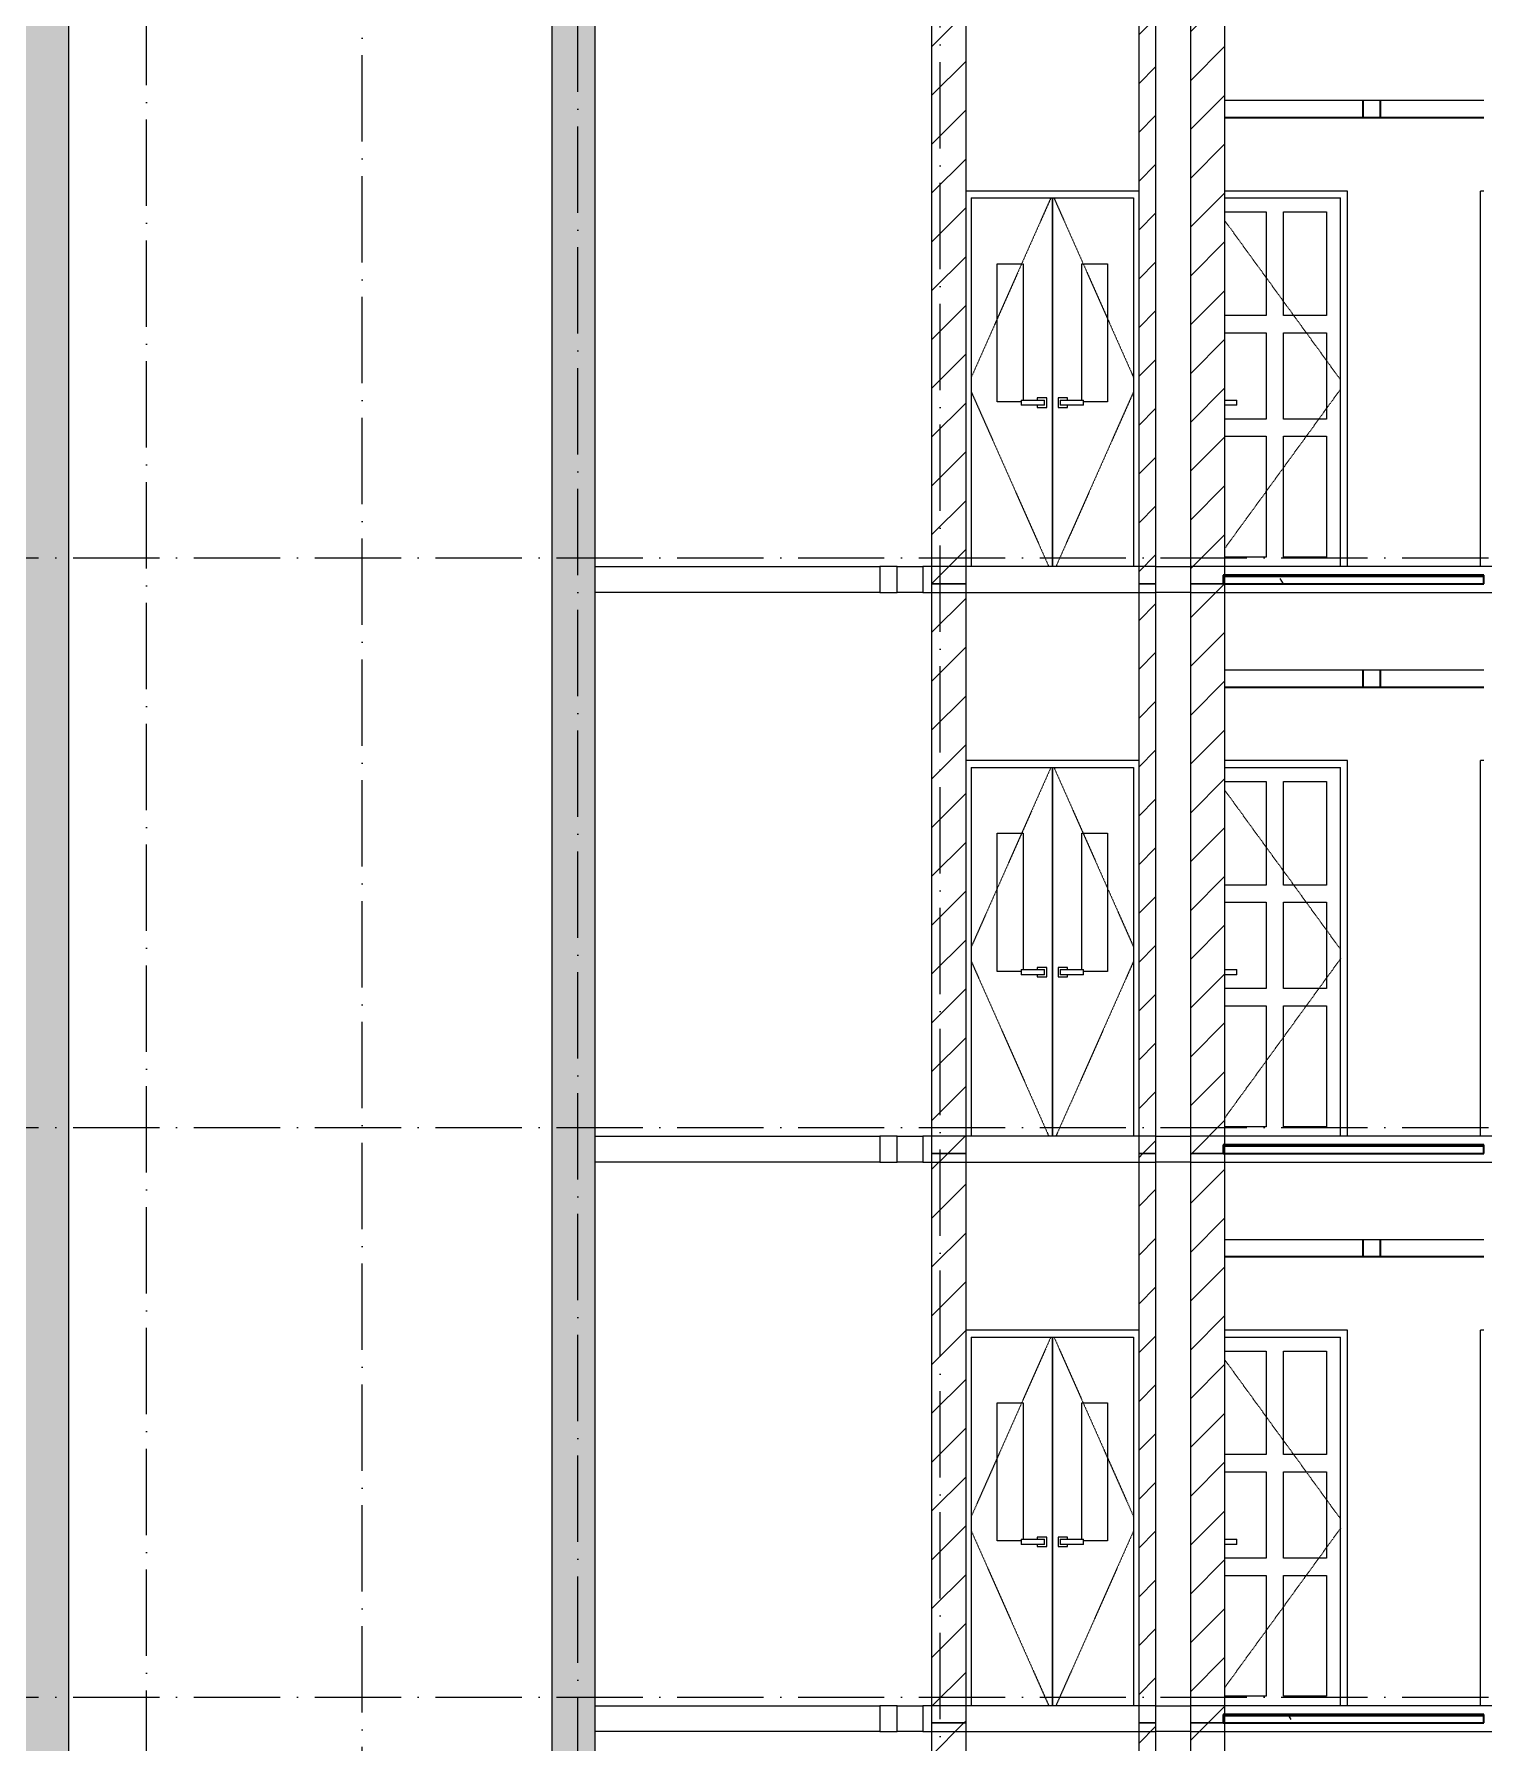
# Model space of a CAD drawing. Header units: millimetres. Extents: x -12680 to 112808, y -16580 to 93550.
# Drawn here: x 22801 to 31201, y 61235 to 71135 of the extents above; entities that cross this region are included whole.
import ezdxf

# ---------------------------------------------------------------- set-up
doc = ezdxf.new("R2010")
doc.units = ezdxf.units.MM
doc.linetypes.add('Dash 1_16__2_', pattern=[3.175, 1.5875, -1.5875])
doc.linetypes.add('Grid Line', pattern=[14, 10, -2, 0, -2])
for name, color, linetype, lineweight in [('A-DOOR', 31, 'Continuous', 9), ('A-FLOR-MCUT', 3, 'Continuous', 9), ('CUA', 31, 'Continuous', 9), ('HATCH-TUONG', 152, 'Continuous', 9), ('NET CAT', 3, 'Continuous', 5), ('NET CATConcrete', 3, 'Continuous', 5), ('NET-CAT', 3, 'Continuous', 9), ('NET-THAY', 2, 'Continuous', 15), ('TRUC', 225, 'Continuous', 5)]:
    doc.layers.add(name, color=color, linetype=linetype, lineweight=lineweight)
pattern_1 = [(45, (41462.07, 40400), (-141.4214, 141.4214), [])]
pattern_2 = [(0, (41462.07, 40400), (1625.6, 406.4), [67.056, -1152.144, 67.056, -1152.144, -6502.4]), (0, (41462.07, 40400), (1625.6, 406.4), [-2438.4, 67.056, -2371.344, 67.056, -1152.144, -2844.8]), (0, (41462.07, 40400), (1625.6, 406.4), [-6096, 67.056, -745.744, 67.056, -1964.944]), (120, (42071.68, 40603.2), (-1164.7527, 1204.611), [67.056, -1152.144, 67.056, -7654.544]), (120, (42071.68, 40603.2), (-1164.7527, 1204.611), [-1286.256, -1152.144, 67.056, -2371.344, -4064]), (120, (42071.68, 40603.2), (-1164.7527, 1204.611), [-4876.8, 67.056, -1152.144, 67.056, -2777.744]), (120, (42071.68, 40603.2), (-1164.7527, 1204.611), [-6163.056, -745.744, 67.056, -1964.944]), (240, (42274.88, 41416), (-460.847, -1611.011), [67.056, -1152.144, 67.056, -7654.544]), (240, (42274.88, 41416), (-460.847, -1611.011), [-1286.256, -1152.144, 67.056, -2371.344, -4064]), (240, (42274.88, 41416), (-460.847, -1611.011), [-4876.8, 67.056, -1152.144, 67.056, -2777.744]), (240, (42274.88, 41416), (-460.847, -1611.011), [-6163.056, -745.744, 67.056, -1964.944])]
pattern_3 = [(45, (41557.3, 40400), (-476.246, 476.246), []), (45, (41652.6, 40400), (-476.246, 476.246), []), (45, (41462.1, 40400), (-476.246, 476.246), []), (45, (41938.3, 40400), (-476.246, 476.246), []), (45, (42033.6, 40400), (-476.246, 476.246), []), (0, (41843.1, 40495.25), (0, 952.5), [95.25, -857.25]), (0, (41938.3, 40590.5), (0, 952.5), [95.25, -857.25]), (45, (41843.1, 40495.25), (0, 952.491), [134.684, -1212.342]), (45, (41938.3, 40495.25), (0, 952.491), [134.684, -1212.342]), (0, (41843.1, 40495.25), (0, 952.5), [95.25, -857.25]), (90, (41366.8, 40495.25), (-952.5, 6e-14), [95.25, -857.25]), (90, (41462.1, 40495.25), (-952.5, 6e-14), [190.5, -762]), (45, (41366.8, 40590.5), (0, 952.491), [134.684, -1212.342]), (90, (42224.1, 40781), (-952.5, 6e-14), [95.25, -857.25]), (0, (42128.8, 40781), (0, 952.5), [95.25, -857.25]), (45, (42128.8, 40781), (0, 952.491), [134.684, -1212.342]), (0, (42319.3, 40495.25), (0, 952.5), [95.25, -857.25]), (0, (42319.3, 40971.5), (0, 952.5), [95.25, -857.25]), (90, (42509.8, 41066.75), (-952.5, 6e-14), [95.25, -857.25]), (45, (42319.3, 40971.5), (0, 952.491), [269.367, -1077.659]), (45, (42414.6, 40971.5), (0, 952.491), [134.684, -1212.342]), (45, (42605.1, 41162), (0, 952.491), [134.684, -1212.342]), (0, (42605.1, 41257.25), (0, 952.5), [95.25, -857.25]), (90, (42605.1, 41162), (-952.5, 6e-14), [95.25, -857.25]), (0, (41938.3, 41162), (0, 952.5), [95.25, -857.25]), (0, (42128.8, 41257.25), (0, 952.5), [95.25, -857.25]), (90, (42033.6, 41162), (-952.5, 6e-14), [95.25, -857.25]), (90, (42128.8, 41162), (-952.5, 6e-14), [95.25, -857.25]), (45, (41938.3, 41162), (0, 952.491), [134.684, -1212.342]), (45, (42128.8, 41162), (0, 952.491), [134.684, -1212.342]), (135, (41581.06, 40614.8), (-952.491, 6e-14), [134.684, -1212.342]), (135, (41700.2, 40733.4), (-952.491, 6e-14), [134.684, -1212.342]), (135, (41771.64, 40804.8), (-952.491, 6e-14), [134.684, -1212.342]), (135, (41795.45, 40828.6), (-952.491, 6e-14), [134.684, -1212.342]), (135, (41843.1, 40876.25), (-952.491, 6e-14), [134.684, -1212.342]), (135, (41866.9, 40900.06), (-952.491, 6e-14), [134.684, -1212.342]), (135, (41938.3, 40971.5), (-952.491, 6e-14), [134.684, -1212.342]), (135, (41985.95, 41019.1), (-952.491, 6e-14), [134.684, -1212.342]), (45, (41581.06, 40614.8), (0, 952.491), [95.25, -1251.776]), (45, (41700.2, 40733.4), (0, 952.491), [67.361, -1279.665]), (45, (41866.9, 40900.06), (0, 952.491), [67.361, -1279.665]), (45, (41771.64, 40995.3), (0, 952.491), [67.361, -1279.665]), (45, (41938.3, 40971.5), (0, 952.491), [67.361, -1279.665]), (45, (41843.1, 41066.75), (0, 952.491), [67.361, -1279.665]), (0, (41486.3, 40709.5), (0, 952.5), [190.043, -762.457]), (0, (41700.2, 40923.9), (0, 952.5), [95.25, -857.25])]

# ---------------------------------------------------------------- blocks, each defined once
blk = doc.blocks.new('ALC1807-ASCENT PLAZA-TANG DIEN HINH-TANG 5_rvt-12-MẶT CẮT B-B')
at = {"layer": 'HATCH-TUONG'}
h = blk.add_hatch(dxfattribs=at)
h.set_pattern_fill('FP_50', color=50, style=0, pattern_type=2)
h.set_pattern_definition(pattern_1)
h.paths.add_polyline_path([(28000.5, 58050), (28200.5, 58050), (28200.5, 61350), (28000.5, 61350), (28000.5, 58418.3)], flags=0)
h = blk.add_hatch(dxfattribs=at)
h.set_pattern_fill('FP_50', color=50, style=0, pattern_type=2)
h.set_pattern_definition(pattern_1)
h.paths.add_polyline_path([(29300.5, 58050), (29300.5, 61350), (29200.5, 61350), (29200.5, 58050), (29215.6, 58050)], flags=0)
h = blk.add_hatch(dxfattribs=at)
h.set_pattern_fill('FP_50', color=50, style=0, pattern_type=2)
h.set_pattern_definition(pattern_1)
h.paths.add_polyline_path([(29500.5, 58050), (29700.5, 58050), (29700.5, 61350), (29500.5, 61350), (29500.5, 58418.3)], flags=0)
at = {"layer": 'NET-CAT', "color": 50}
for p, q in [((28000.5, 61350), (28000.5, 58050)), ((28200.5, 61350), (28000.5, 61350)), ((28200.5, 58050), (28200.5, 61350)), ((29300.5, 61350), (29200.5, 61350)), ((29200.5, 61350), (29200.5, 58050)), ((29300.5, 58050), (29300.5, 61350)), ((29500.5, 61350), (29500.5, 58050)), ((29700.5, 61350), (29500.5, 61350)), ((29700.5, 58050), (29700.5, 61350))]:
    blk.add_line(p, q, dxfattribs=at)
blk = doc.blocks.new('CUA 2 CANH MO KHUNG NHOM - 1 - 1000-183146-MẶT CẮT B-B')
at = {"layer": 'A-DOOR', "color": 50}
for p, q in [((28700, 23986), (28700, 21850)), ((28701, 23986), (28701, 21850)), ((28380.8, 22805), (28380.8, 23605)), ((28380.8, 23605), (28530.8, 23605)), ((28530.8, 23605), (28530.8, 22815)), ((28870.3, 22815), (28870.3, 23605)), ((28870.3, 23605), (29020.3, 23605)), ((29020.3, 23605), (29020.3, 22805)), ((28520, 22805), (28380.8, 22805)), ((29020.3, 22805), (28881, 22805))]:
    blk.add_line(p, q, dxfattribs=at)
at = {"layer": 'CUA', "color": 50}
for p, q in [((29200.5, 24026), (28200.5, 24026)), ((28230.5, 23986), (28230.5, 21850)), ((28230.5, 23986), (29170.5, 23986)), ((29170.5, 23986), (29170.5, 21850)), ((28520, 22815), (28655, 22815)), ((28520, 22815), (28520, 22785)), ((28655, 22785), (28520, 22785)), ((28612.5, 22827.5), (28612.5, 22815)), ((28667.5, 22827.5), (28612.5, 22827.5)), ((28612.5, 22785), (28612.5, 22772.5)), ((28612.5, 22772.5), (28667.5, 22772.5)), ((28655, 22785), (28655, 22815)), ((28667.5, 22772.5), (28667.5, 22827.5)), ((28788.5, 22827.5), (28733.5, 22827.5)), ((28733.5, 22827.5), (28733.5, 22772.5)), ((28733.5, 22772.5), (28788.5, 22772.5)), ((28746, 22815), (28881, 22815)), ((28746, 22815), (28746, 22785)), ((28881, 22785), (28746, 22785)), ((28788.5, 22815), (28788.5, 22827.5)), ((28788.5, 22772.5), (28788.5, 22785)), ((28881, 22785), (28881, 22815))]:
    blk.add_line(p, q, dxfattribs=at)
at = {"layer": 'CUA', "color": 50, "linetype": 'Dash 1_16__2_'}
for p, q in [((28691.6, 23986), (28230.5, 22947.8)), ((28709.5, 23986), (29170.5, 22947.8)), ((28230.5, 22862.2), (28680, 21850)), ((29170.5, 22862.2), (28721, 21850))]:
    blk.add_line(p, q, dxfattribs=at)
blk = doc.blocks.new('CUA VAO CAN HO - Type 1-60224-MẶT CẮT B-B')
at = {"layer": 'A-DOOR', "color": 50}
for p, q in [((29700.5, 23905), (29939.5, 23905)), ((29939.5, 23905), (29939.5, 23305)), ((30039.5, 23305), (30039.5, 23905)), ((30039.5, 23905), (30289.5, 23905)), ((30289.5, 23905), (30289.5, 23305)), ((29939.5, 23305), (29700.5, 23305)), ((30289.5, 23305), (30039.5, 23305)), ((29700.5, 23205), (29939.5, 23205)), ((29939.5, 23205), (29939.5, 22705)), ((30039.5, 22705), (30039.5, 23205)), ((30039.5, 23205), (30289.5, 23205)), ((30289.5, 23205), (30289.5, 22705)), ((29939.5, 22705), (29700.5, 22705)), ((30289.5, 22705), (30039.5, 22705)), ((29700.5, 22605), (29939.5, 22605)), ((29939.5, 22605), (29939.5, 21905)), ((30039.5, 21905), (30039.5, 22605)), ((30039.5, 22605), (30289.5, 22605)), ((30289.5, 22605), (30289.5, 21905)), ((29939.5, 21905), (29700.5, 21905)), ((30289.5, 21905), (30039.5, 21905))]:
    blk.add_line(p, q, dxfattribs=at)
at = {"layer": 'CUA', "color": 50}
for p, q in [((30410.5, 24026), (29700.5, 24026)), ((29700.5, 23986), (30370.5, 23986)), ((30370.5, 21850), (30370.5, 23986)), ((30410.5, 21850), (30410.5, 24026)), ((29700.5, 22815), (29769.5, 22815)), ((29769.5, 22785), (29700.5, 22785)), ((29769.5, 22785), (29769.5, 22815))]:
    blk.add_line(p, q, dxfattribs=at)
at = {"layer": 'CUA', "color": 50, "linetype": 'Dash 1_16__2_'}
for p, q in [((29700.5, 23852.4), (30370.5, 22931.1)), ((30370.5, 22878.9), (29700.5, 21957.6))]:
    blk.add_line(p, q, dxfattribs=at)
blk = doc.blocks.new('CUA VAO CAN HO - Type 1-V292-MẶT CẮT B-B')
at = {"layer": 'CUA', "color": 50}
for p in [(31200.5, 24026), (31180.5, 21850)]:
    blk.add_line(p, (31180.5, 24026), dxfattribs=at)
blk = doc.blocks.new('ALC1807-ASCENT PLAZA-TANG DIEN HINH-TANG 5_rvt-13-MẶT CẮT B-B')
at = {"layer": 'HATCH-TUONG'}
h = blk.add_hatch(dxfattribs=at)
h.set_pattern_fill('FP_50', color=50, style=0, pattern_type=2)
h.set_pattern_definition(pattern_1)
h.paths.add_polyline_path([(28000.5, 61350), (28200.5, 61350), (28200.5, 64650), (28000.5, 64650), (28000.5, 61817.3)], flags=0)
h = blk.add_hatch(dxfattribs=at)
h.set_pattern_fill('FP_50', color=50, style=0, pattern_type=2)
h.set_pattern_definition(pattern_1)
h.paths.add_polyline_path([(29300.5, 61350), (29300.5, 64650), (29200.5, 64650), (29200.5, 61350), (29215.6, 61350)], flags=0)
h = blk.add_hatch(dxfattribs=at)
h.set_pattern_fill('FP_50', color=50, style=0, pattern_type=2)
h.set_pattern_definition(pattern_1)
h.paths.add_polyline_path([(29500.5, 61350), (29700.5, 61350), (29700.5, 64650), (29500.5, 64650), (29500.5, 61817.3)], flags=0)
at = {"layer": 'NET CAT', "lineweight": 9}
h = blk.add_hatch(dxfattribs=at)
h.set_pattern_fill('FP_51', color=50, style=0, pattern_type=2)
h.set_pattern_definition(pattern_2)
h.paths.add_polyline_path([(29690.5, 61390), (31200.5, 61390), (31200.5, 61400), (29690.5, 61400)], flags=0)
h = blk.add_hatch(dxfattribs=at)
h.set_pattern_fill('FP_51', color=50, style=0, pattern_type=2)
h.set_pattern_definition(pattern_2)
h.paths.add_polyline_path([(29690.5, 61350), (31200.5, 61350), (31200.5, 61390), (29690.5, 61390)], flags=0)
at = {"layer": 'A-FLOR-MCUT', "color": 50}
blk.add_line((31200.5, 61390), (29690.5, 61390), dxfattribs=at)
at = {"layer": 'NET-CAT', "color": 50}
for p, q in [((28000.5, 64650), (28000.5, 61350)), ((28200.5, 64650), (28000.5, 64650)), ((28200.5, 61350), (28200.5, 64650)), ((29300.5, 64650), (29200.5, 64650)), ((29200.5, 64650), (29200.5, 61350)), ((29300.5, 61350), (29300.5, 64650)), ((29500.5, 64650), (29500.5, 61350)), ((29700.5, 64650), (29500.5, 64650)), ((29700.5, 61350), (29700.5, 64650)), ((28000.5, 61350), (28200.5, 61350)), ((29200.5, 61350), (29300.5, 61350)), ((29500.5, 61350), (29700.5, 61350))]:
    blk.add_line(p, q, dxfattribs=at)
at = {"layer": 'NET-CAT', "color": 130, "lineweight": 35}
for p, q in [((31200.5, 61400), (29690.5, 61400)), ((29690.5, 61400), (29690.5, 61350)), ((31200.5, 61350), (31200.5, 61400)), ((29690.5, 61350), (31200.5, 61350))]:
    blk.add_line(p, q, dxfattribs=at)
at = {"layer": 'NET-THAY', "color": 130, "lineweight": 35}
for p, q in [((30500.5, 64050), (30500.5, 64150)), ((30600.5, 64150), (30600.5, 64050)), ((31200.5, 64050), (29700.5, 64050))]:
    blk.add_line(p, q, dxfattribs=at)
at = {"color": 130, "lineweight": 35}
for name in ['CUA 2 CANH MO KHUNG NHOM - 1 - 1000-183146-MẶT CẮT B-B', 'CUA VAO CAN HO - Type 1-60224-MẶT CẮT B-B', 'CUA VAO CAN HO - Type 1-V292-MẶT CẮT B-B']:
    blk.add_blockref(name, (0, 39600), dxfattribs=at)
blk = doc.blocks.new('ALC1807-ASCENT PLAZA-TANG DIEN HINH-TANG 5_rvt-14-MẶT CẮT B-B')
at = {"layer": 'HATCH-TUONG'}
h = blk.add_hatch(dxfattribs=at)
h.set_pattern_fill('FP_50', color=50, style=0, pattern_type=2)
h.set_pattern_definition(pattern_1)
h.paths.add_polyline_path([(28000.5, 64650), (28200.5, 64650), (28200.5, 67950), (28000.5, 67950), (28000.5, 65216.3)], flags=0)
h = blk.add_hatch(dxfattribs=at)
h.set_pattern_fill('FP_50', color=50, style=0, pattern_type=2)
h.set_pattern_definition(pattern_1)
h.paths.add_polyline_path([(29300.5, 64650), (29300.5, 67950), (29200.5, 67950), (29200.5, 64650), (29215.6, 64650)], flags=0)
h = blk.add_hatch(dxfattribs=at)
h.set_pattern_fill('FP_50', color=50, style=0, pattern_type=2)
h.set_pattern_definition(pattern_1)
h.paths.add_polyline_path([(29500.5, 64650), (29700.5, 64650), (29700.5, 67950), (29500.5, 67950), (29500.5, 65216.3)], flags=0)
at = {"layer": 'A-FLOR-MCUT', "color": 50}
blk.add_line((31200.5, 64690), (29690.5, 64690), dxfattribs=at)
at = {"layer": 'NET-CAT', "color": 50}
for p, q in [((28000.5, 67950), (28000.5, 64650)), ((28200.5, 67950), (28000.5, 67950)), ((28200.5, 64650), (28200.5, 67950)), ((29300.5, 67950), (29200.5, 67950)), ((29200.5, 67950), (29200.5, 64650)), ((29300.5, 64650), (29300.5, 67950)), ((29500.5, 67950), (29500.5, 64650)), ((29700.5, 67950), (29500.5, 67950)), ((29700.5, 64650), (29700.5, 67950)), ((28000.5, 64650), (28200.5, 64650)), ((29200.5, 64650), (29300.5, 64650)), ((29500.5, 64650), (29700.5, 64650))]:
    blk.add_line(p, q, dxfattribs=at)
at = {"layer": 'NET-CAT', "color": 130, "lineweight": 35}
for p, q in [((31200.5, 64700), (29690.5, 64700)), ((29690.5, 64700), (29690.5, 64650)), ((29690.5, 64650), (31200.5, 64650)), ((31200.5, 64650), (31200.5, 64700))]:
    blk.add_line(p, q, dxfattribs=at)
at = {"layer": 'NET-THAY', "color": 130, "lineweight": 35}
for p, q in [((30500.5, 67350), (30500.5, 67450)), ((30600.5, 67450), (30600.5, 67350)), ((31200.5, 67350), (29700.5, 67350))]:
    blk.add_line(p, q, dxfattribs=at)
at = {"color": 130, "lineweight": 35}
for name in ['CUA 2 CANH MO KHUNG NHOM - 1 - 1000-183146-MẶT CẮT B-B', 'CUA VAO CAN HO - Type 1-60224-MẶT CẮT B-B', 'CUA VAO CAN HO - Type 1-V292-MẶT CẮT B-B']:
    blk.add_blockref(name, (0, 42900), dxfattribs=at)
blk = doc.blocks.new('ALC1807-ASCENT PLAZA-TANG DIEN HINH-TANG 5_rvt-15-MẶT CẮT B-B')
at = {"layer": 'HATCH-TUONG'}
h = blk.add_hatch(dxfattribs=at)
h.set_pattern_fill('FP_50', color=50, style=0, pattern_type=2)
h.set_pattern_definition(pattern_1)
h.paths.add_polyline_path([(28200.5, 67950), (28200.5, 71250), (28000.5, 71250), (28000.5, 67950)], flags=0)
h = blk.add_hatch(dxfattribs=at)
h.set_pattern_fill('FP_50', color=50, style=0, pattern_type=2)
h.set_pattern_definition(pattern_1)
h.paths.add_polyline_path([(29300.5, 67950), (29300.5, 71250), (29200.5, 71250), (29200.5, 67950), (29215.6, 67950)], flags=0)
h = blk.add_hatch(dxfattribs=at)
h.set_pattern_fill('FP_50', color=50, style=0, pattern_type=2)
h.set_pattern_definition(pattern_1)
h.paths.add_polyline_path([(29500.5, 67950), (29700.5, 67950), (29700.5, 71250), (29500.5, 71250), (29500.5, 68615.2)], flags=0)
at = {"layer": 'NET CAT', "lineweight": 9}
h = blk.add_hatch(dxfattribs=at)
h.set_pattern_fill('FP_51', color=50, style=0, pattern_type=2)
h.set_pattern_definition(pattern_2)
h.paths.add_polyline_path([(29690.5, 67950), (31200.5, 67950), (31200.5, 67990), (29690.5, 67990)], flags=0)
at = {"layer": 'A-FLOR-MCUT', "color": 50}
blk.add_line((31200.5, 67990), (29690.5, 67990), dxfattribs=at)
at = {"layer": 'NET-CAT', "color": 50}
for p, q in [((28000.5, 71250), (28000.5, 67950)), ((28200.5, 67950), (28200.5, 71250)), ((29200.5, 71250), (29200.5, 67950)), ((29300.5, 67950), (29300.5, 71250)), ((29500.5, 71250), (29500.5, 67950)), ((29700.5, 67950), (29700.5, 71250)), ((28000.5, 67950), (28200.5, 67950)), ((29200.5, 67950), (29300.5, 67950)), ((29500.5, 67950), (29700.5, 67950))]:
    blk.add_line(p, q, dxfattribs=at)
at = {"layer": 'NET-CAT', "color": 130, "lineweight": 35}
for p, q in [((31200.5, 68000), (29690.5, 68000)), ((29690.5, 68000), (29690.5, 67950)), ((29690.5, 67950), (31200.5, 67950)), ((31200.5, 67950), (31200.5, 68000))]:
    blk.add_line(p, q, dxfattribs=at)
at = {"layer": 'NET-THAY', "color": 130, "lineweight": 35}
for p, q in [((30500.5, 70650), (30500.5, 70750)), ((30600.5, 70750), (30600.5, 70650)), ((31200.5, 70650), (29700.5, 70650))]:
    blk.add_line(p, q, dxfattribs=at)
at = {"color": 130, "lineweight": 35}
for name in ['CUA 2 CANH MO KHUNG NHOM - 1 - 1000-183146-MẶT CẮT B-B', 'CUA VAO CAN HO - Type 1-60224-MẶT CẮT B-B', 'CUA VAO CAN HO - Type 1-V292-MẶT CẮT B-B']:
    blk.add_blockref(name, (0, 46200), dxfattribs=at)

msp = doc.modelspace()

# ---------------------------------------------------------------- hatches: boundary and pattern name
at = {"layer": 'HATCH-TUONG', "lineweight": 5}
h = msp.add_hatch(dxfattribs=at)
h.set_pattern_fill('FP_1', color=256, style=0, pattern_type=2)
h.set_pattern_definition(pattern_3)
h.paths.add_polyline_path([(22750.5, -8350), (23000.5, -8350), (23000.5, 93250), (22750.5, 93250), (22750.5, 4034.6)], flags=0)
h = msp.add_hatch(dxfattribs=at)
h.set_pattern_fill('FP_1', color=256, style=0, pattern_type=2)
h.set_pattern_definition(pattern_3)
h.paths.add_polyline_path([(26050.5, -8350), (26050.5, 93250), (25800.5, 93250), (25800.5, -8350)], flags=0)
h.paths.add_polyline_path([(25905.5, -4000), (25905.5, -2000), (25945.5, -2000), (25945.5, -4000)], flags=0)

# ---------------------------------------------------------------- linework, layer by layer
at = {"layer": 'NET CATConcrete'}
for p, q in [((31200.5, 70750), (29700.5, 70750)), ((31200.5, 67450), (29700.5, 67450)), ((31200.5, 64150), (29700.5, 64150))]:
    msp.add_line(p, q, dxfattribs=at)
at = {"layer": 'NET-CAT'}
for p, q in [((23000.5, -7350), (23000.5, 93250)), ((25800.5, 93250), (25800.5, -7350)), ((26050.5, -7350), (26050.5, 93250))]:
    msp.add_line(p, q, dxfattribs=at)
at = {"layer": 'NET-CAT', "lineweight": 15}
for p, q in [((27800.5, 68050), (27700.5, 68050)), ((27700.5, 68050), (27700.5, 67900)), ((27800.5, 67900), (27800.5, 68050)), ((29300.5, 68050), (27950.5, 68050)), ((27950.5, 68050), (27950.5, 67900)), ((29300.5, 67900), (29300.5, 68050)), ((31350.5, 68050), (29500.5, 68050)), ((29500.5, 68050), (29500.5, 67900)), ((27700.5, 67900), (27800.5, 67900)), ((27950.5, 67900), (29300.5, 67900)), ((29500.5, 67900), (32050.5, 67900)), ((27800.5, 64750), (27700.5, 64750)), ((27700.5, 64750), (27700.5, 64600)), ((27800.5, 64600), (27800.5, 64750)), ((29300.5, 64750), (27950.5, 64750)), ((27950.5, 64750), (27950.5, 64600)), ((29300.5, 64600), (29300.5, 64750)), ((31350.5, 64750), (29500.5, 64750)), ((29500.5, 64750), (29500.5, 64600)), ((27700.5, 64600), (27800.5, 64600)), ((27950.5, 64600), (29300.5, 64600)), ((29500.5, 64600), (32050.5, 64600)), ((27800.5, 61450), (27700.5, 61450)), ((27700.5, 61450), (27700.5, 61300)), ((27800.5, 61300), (27800.5, 61450)), ((29300.5, 61450), (27950.5, 61450)), ((27950.5, 61450), (27950.5, 61300)), ((29300.5, 61300), (29300.5, 61450)), ((31350.5, 61450), (29500.5, 61450)), ((29500.5, 61450), (29500.5, 61300)), ((27700.5, 61300), (27800.5, 61300)), ((27950.5, 61300), (29300.5, 61300)), ((29500.5, 61300), (32050.5, 61300))]:
    msp.add_line(p, q, dxfattribs=at)
at = {"layer": 'NET-THAY', "lineweight": 9}
for p, q in [((26050.5, 68050), (27700.5, 68050)), ((27800.5, 68050), (27950.5, 68050)), ((29300.5, 68050), (29500.5, 68050)), ((27700.5, 67900), (26050.5, 67900)), ((27950.5, 67900), (27800.5, 67900)), ((29500.5, 67900), (29300.5, 67900)), ((26050.5, 64750), (27700.5, 64750)), ((27800.5, 64750), (27950.5, 64750)), ((29300.5, 64750), (29500.5, 64750)), ((27700.5, 64600), (26050.5, 64600)), ((27950.5, 64600), (27800.5, 64600)), ((29500.5, 64600), (29300.5, 64600)), ((26050.5, 61450), (27700.5, 61450)), ((27800.5, 61450), (27950.5, 61450)), ((29300.5, 61450), (29500.5, 61450)), ((27700.5, 61300), (26050.5, 61300)), ((27950.5, 61300), (27800.5, 61300)), ((29500.5, 61300), (29300.5, 61300))]:
    msp.add_line(p, q, dxfattribs=at)
at = {"layer": 'TRUC', "linetype": 'Grid Line', "ltscale": 50}
for p, q in [((23450.5, -8971.6), (23450.5, 91838.4)), ((24700.5, -7898.8), (24700.5, 91838.4)), ((25950.5, -12511.6), (25950.5, 91838.4)), ((28050.5, -11438.8), (28050.5, 91838.4)), ((-12679, 68100), (108517.8, 68100)), ((-12679, 64800), (108517.8, 64800)), ((-12679, 61500), (108517.8, 61500))]:
    msp.add_line(p, q, dxfattribs=at)

# ---------------------------------------------------------------- block references
at = {"lineweight": 5}
for name in ['ALC1807-ASCENT PLAZA-TANG DIEN HINH-TANG 5_rvt-15-MẶT CẮT B-B', 'ALC1807-ASCENT PLAZA-TANG DIEN HINH-TANG 5_rvt-14-MẶT CẮT B-B', 'ALC1807-ASCENT PLAZA-TANG DIEN HINH-TANG 5_rvt-13-MẶT CẮT B-B', 'ALC1807-ASCENT PLAZA-TANG DIEN HINH-TANG 5_rvt-12-MẶT CẮT B-B']:
    msp.add_blockref(name, (0, 0), dxfattribs=at)

doc.saveas('drawing.dxf')
